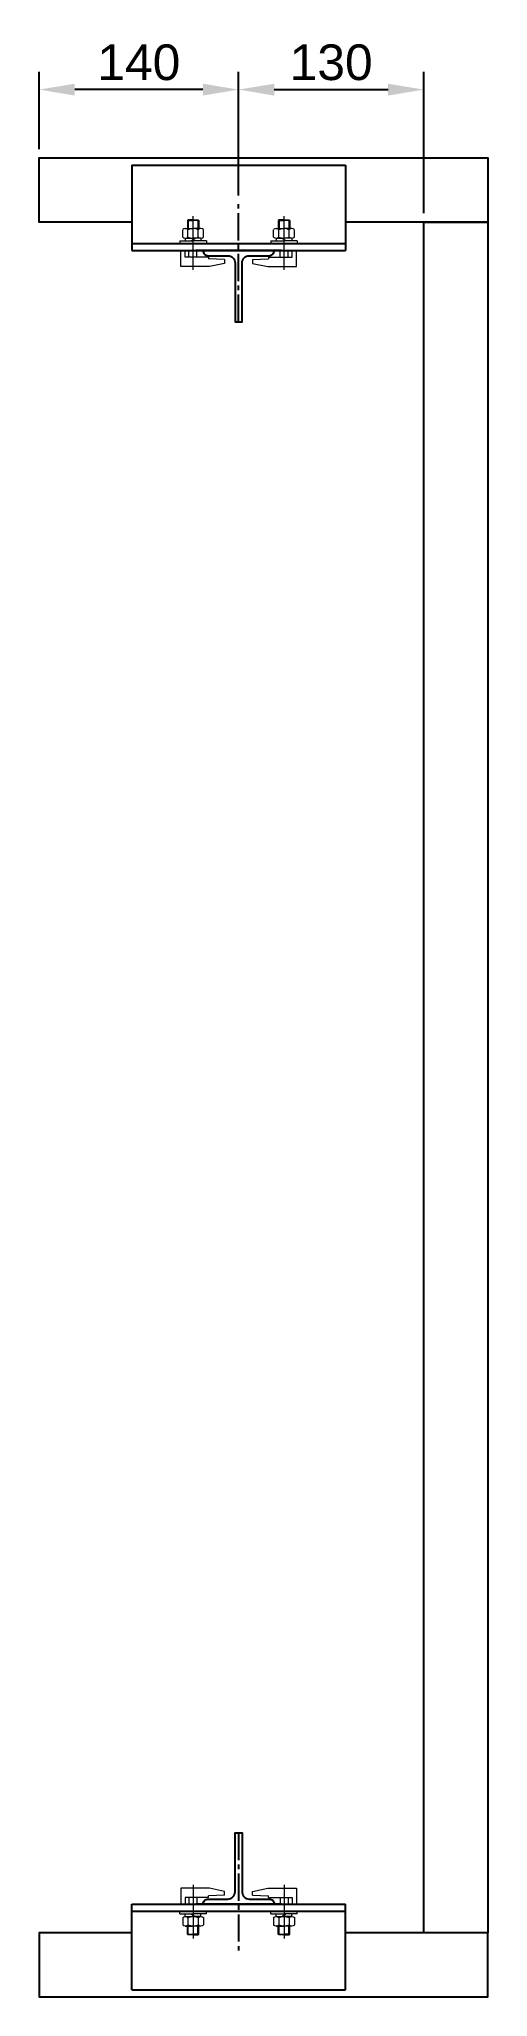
# Model space of a CAD drawing. Header units: millimetres. Extents: x 0 to 315, y -645 to 728.
import ezdxf

# ---------------------------------------------------------------- set-up
doc = ezdxf.new("R2010")
doc.units = ezdxf.units.MM
doc.linetypes.add('CENTER2', pattern=[28.575, 19.05, -3.175, 3.175, -3.175])
doc.linetypes.add('CENTERX2', pattern=[4, 2.5, -0.5, 0.5, -0.5])
for name, color, linetype in [('EKSEN', 253, 'CENTERX2'), ('KONSOL-TIRNAK grubu', 242, 'Continuous'), ('RAY', 4, 'Continuous')]:
    doc.layers.add(name, color=color, linetype=linetype)
doc.styles.get("Standard").update_dxf_attribs({"font": 'arial.ttf'})
doc.dimstyles.new('DimStyleALPx0.5', dxfattribs={"dimscale": 10, "dimtxt": 2.5, "dimasz": 2.5, "dimexe": 1.25, "dimexo": 0.625, "dimtad": 1, "dimdsep": 46, "dimtxsty": 'Standard', "dimcen": 2.5, "dimclrd": 60, "dimclre": 60, "dimadec": 0, "dimazin": 0, "dimtfac": 1, "dimtofl": 0, "dimtmove": 0, "dimatfit": 3, "dimfxl": 1, "dimarcsym": 0})

# ---------------------------------------------------------------- blocks, each defined once
blk = doc.blocks.new('*U1')
at = {"layer": 'KONSOL-TIRNAK grubu', "lineweight": 20}
for p, q in [((-45.3, 21.1), (-45.3, 37.6)), ((-38.7, 20.5), (-38.7, 40.6)), ((-45.3, 21.1), (-44.2, 21.1)), ((-43.7, 9.8), (-44.2, 21.1)), ((-41, 9.8), (-38.7, 20.5)), ((-43.7, 9.8), (-41, 9.8)), ((-43.7, -9.8), (-44.2, -21.1)), ((-43.7, -9.8), (-41, -9.8)), ((-41, -9.8), (-38.7, -20.5)), ((-45.3, -21.1), (-45.3, -37.6)), ((-45.3, -21.1), (-44.2, -21.1)), ((-38.7, -20.5), (-38.7, -40.6))]:
    blk.add_line(p, q, dxfattribs=at)
blk.add_wipeout([(-55, -75), (-110, -75), (-110, 75), (-55, 75)])
at = {"layer": 'EKSEN', "linetype": 'CENTER2'}
blk.add_line((0, 0), (-82.5, 0), dxfattribs=at)
at = {"layer": 'KONSOL-TIRNAK grubu', "linetype": 'ByBlock'}
blk.add_line((-110, -75), (-110, 75), dxfattribs=at)
at = {"layer": 'KONSOL-TIRNAK grubu'}
for p, q in [((-110, 75), (-50, 75)), ((-55, -75), (-55, 75)), ((-50, -75), (-50, 75)), ((-50, 30.1), (-50, -30.1)), ((-110, -75), (-50, -75))]:
    blk.add_line(p, q, dxfattribs=at)
at = {"layer": 'KONSOL-TIRNAK grubu', "lineweight": 20}
for p, q in [((-56.7, 41.2), (-55, 41.2)), ((-56.7, 41.2), (-56.7, 31.9)), ((-36.4, 31.9), (-74, 31.9)), ((-71.6, 35.3), (-71, 35.9)), ((-71.6, 31.9), (-71.6, 35.3)), ((-71.6, 35.3), (-65.4, 35.3)), ((-71.6, 31.9), (-71.6, 28.6)), ((-71.6, 28.6), (-65.4, 28.6)), ((-71.6, 28.6), (-71, 27.9)), ((-71, 35.9), (-65.4, 35.9)), ((-71, 35.9), (-71, 31.9)), ((-71, 27.9), (-71, 31.9)), ((-71, 27.9), (-65.4, 27.9)), ((-65.4, 37.4), (-65.4, 31.9)), ((-65.4, 26.4), (-65.4, 31.9)), ((-59.4, 39.2), (-64.6, 39.2)), ((-59.4, 35.6), (-64.6, 35.6)), ((-59.4, 28.3), (-64.6, 28.3)), ((-58.7, 37.4), (-56.7, 37.4)), ((-58.7, 37.4), (-58.7, 31.9)), ((-56.7, 33.2), (-58.7, 31)), ((-56.7, 32.7), (-58.7, 30.5)), ((-58.7, 26.4), (-58.7, 31.9)), ((-56.7, 22.6), (-56.7, 31.9)), ((-38.7, 40.6), (-50, 40.6)), ((-45.3, 37.6), (-50, 37.6)), ((-45.3, 34.8), (-50, 34.8)), ((-45.3, 29.2), (-50, 29.2)), ((-59.4, 24.6), (-64.6, 24.6)), ((-58.7, 26.4), (-56.7, 26.4)), ((-56.7, 22.6), (-55, 22.6)), ((-65.4, -26.4), (-65.4, -31.9)), ((-59.4, -24.6), (-64.6, -24.6)), ((-58.7, -26.4), (-56.7, -26.4)), ((-58.7, -26.4), (-58.7, -31.9)), ((-56.7, -22.6), (-56.7, -31.9)), ((-56.7, -22.6), (-55, -22.6)), ((-36.4, -31.9), (-74, -31.9)), ((-71.6, -28.6), (-71, -27.9)), ((-71.6, -28.6), (-65.4, -28.6)), ((-71.6, -31.9), (-71.6, -28.6)), ((-71.6, -31.9), (-71.6, -35.3)), ((-71.6, -35.3), (-71, -35.9)), ((-71.6, -35.3), (-65.4, -35.3)), ((-71, -27.9), (-71, -31.9)), ((-71, -27.9), (-65.4, -27.9)), ((-71, -35.9), (-71, -31.9)), ((-71, -35.9), (-65.4, -35.9)), ((-65.4, -37.4), (-65.4, -31.9)), ((-59.4, -28.3), (-64.6, -28.3)), ((-59.4, -35.6), (-64.6, -35.6)), ((-59.4, -39.2), (-64.6, -39.2)), ((-56.7, -32.7), (-58.7, -30.5)), ((-56.7, -33.2), (-58.7, -31)), ((-58.7, -37.4), (-58.7, -31.9)), ((-58.7, -37.4), (-56.7, -37.4)), ((-56.7, -41.2), (-56.7, -31.9)), ((-45.3, -29.2), (-50, -29.2)), ((-45.3, -34.8), (-50, -34.8)), ((-45.3, -37.6), (-50, -37.6)), ((-38.7, -40.6), (-50, -40.6)), ((-56.7, -41.2), (-55, -41.2))]:
    blk.add_line(p, q, dxfattribs=at)
for centre, radius, start, end in [((-62.8, 37.4), 2.62, 135.7033, 224.2967), ((-56, 31.9), 9.36, 156.9925, 203.0075), ((-62.8, 26.4), 2.62, 135.7033, 224.2967), ((-61.3, 37.4), 2.62, 315.7033, 44.2967), ((-68, 31.9), 9.36, 336.9925, 23.0075), ((-61.3, 26.4), 2.62, 315.7033, 44.2967), ((-62.8, -26.4), 2.62, 135.7033, 224.2967), ((-61.3, -26.4), 2.62, 315.7033, 44.2967), ((-56, -31.9), 9.36, 156.9925, 203.0075), ((-62.8, -37.4), 2.62, 135.7033, 224.2967), ((-68, -31.9), 9.36, 336.9925, 23.0075), ((-61.3, -37.4), 2.62, 315.7033, 44.2967)]:
    blk.add_arc(centre, radius, start, end, dxfattribs=at)
at = {"layer": 'RAY'}
blk.add_lwpolyline([(-46.4, -7.5, -0.414214), (-41.4, -2.5), (0, -2.5), (0, 2.5), (-41.4, 2.5, -0.414214), (-46.4, 7.5), (-46.4, 21.4, 0.414214), (-50, 25), (-50, -25, 0.414214), (-46.4, -21.4)], format="xyb", close=True, dxfattribs=at)
blk = doc.blocks.new('*D2')
at = {"color": 60, "linetype": 'ByBlock', "lineweight": -2, "transparency": 16777216}
for p, q in [((140, 618.8), (140, 705.4)), ((270, 606.2), (270, 705.4)), ((165, 692.9), (245, 692.9))]:
    blk.add_line(p, q, dxfattribs=at)
at = {"color": 60, "transparency": 16777216}
for points in [[(165, 697), (165, 688.7), (140, 692.9)], [(245, 697), (245, 688.7), (270, 692.9)]]:
    blk.add_solid(points, dxfattribs=at)
at = {"layer": 'Defpoints', "color": 0, "transparency": 16777216}
for p in [(270, 692.9), (140, 612.5), (270, 600)]:
    blk.add_point(p, dxfattribs=at)
at = {"color": 0, "transparency": 16777216, "insert": (205, 711.9), "char_height": 25, "attachment_point": 5}
blk.add_mtext('130', dxfattribs=at)
blk = doc.blocks.new('*D3')
at = {"color": 60, "linetype": 'ByBlock', "lineweight": -2, "transparency": 16777216}
for p, q in [((0, 651.2), (0, 705.4)), ((140, 618.7), (140, 705.4)), ((115, 692.9), (25, 692.9))]:
    blk.add_line(p, q, dxfattribs=at)
at = {"color": 60, "transparency": 16777216}
for points in [[(25, 697), (25, 688.7), (0, 692.9)], [(115, 697), (115, 688.7), (140, 692.9)]]:
    blk.add_solid(points, dxfattribs=at)
at = {"layer": 'Defpoints', "color": 0, "transparency": 16777216}
for p in [(0, 692.9), (0, 645), (140, 612.5)]:
    blk.add_point(p, dxfattribs=at)
at = {"color": 0, "transparency": 16777216, "insert": (70, 711.9), "char_height": 25, "attachment_point": 5}
blk.add_mtext('140', dxfattribs=at)

msp = doc.modelspace()

# ---------------------------------------------------------------- linework, layer by layer
for points in [[(315, 600), (0, 600), (0, 645), (315, 645)], [(315, -600), (270, -600), (270, 600), (315, 600)], [(315, -600), (0, -600), (0, -645), (315, -645)]]:
    msp.add_lwpolyline(points, close=True)

# ---------------------------------------------------------------- next in the draw order: block references
at = {"rotation": 270}
msp.add_blockref('*U1', (140, 530), dxfattribs=at)
at = {"xscale": -1, "rotation": 270}
msp.add_blockref('*U1', (140, -530), dxfattribs=at)

# ---------------------------------------------------------------- next in the draw order: dimensions: what is measured, and where the dimension line sits
for base, p2, picture, middle in [((0, 692.851), (0, 645), '*D3', (70, 711.865)), ((270, 692.851), (270, 600), '*D2', (205, 711.874))]:
    dim = msp.add_linear_dim(base=base, p1=(140, 612.5), p2=p2, dimstyle='DimStyleALPx0.5')
    dim.commit()
    dim.dimension.update_dxf_attribs({"geometry": picture, "text_midpoint": middle})

doc.saveas('drawing.dxf')
